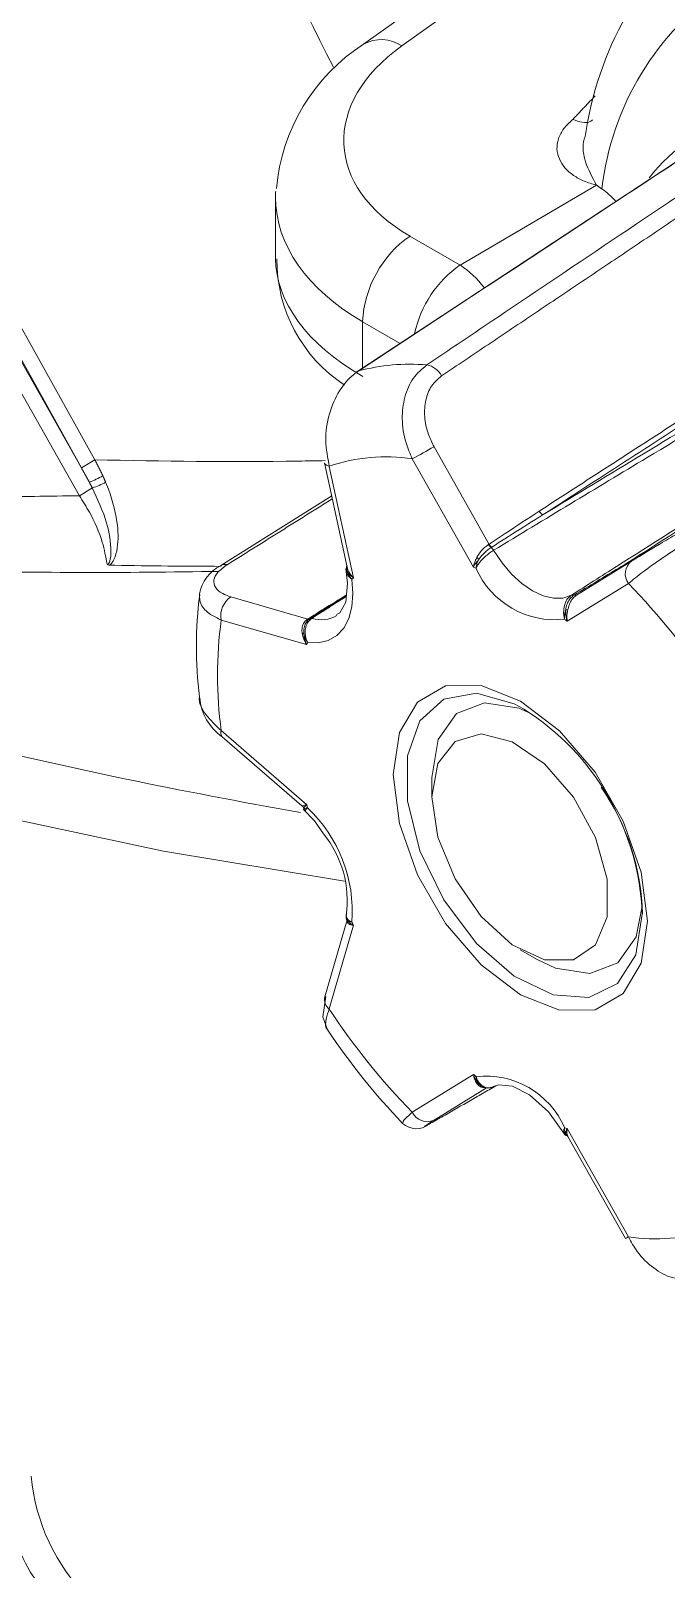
# Model space of a CAD drawing. Extents: x 11 to 120, y 2 to 94.
# Drawn here: x 14.855 to 15.389, y 10.527 to 11.821 of the extents above; entities that cross this region are included whole.
import ezdxf

# ---------------------------------------------------------------- set-up
doc = ezdxf.new("R2010")
doc.units = 0
doc.header["$MEASUREMENT"] = 0
doc.linetypes.add('SLD-Solid', pattern=[0])
doc.layers.add('OBJECT', color=7, linetype='CONTINUOUS')

msp = doc.modelspace()

# ---------------------------------------------------------------- linework, layer by layer
at = {"layer": 'OBJECT', "color": 7, "linetype": 'SLD-Solid', "lineweight": 15}
for p, q in [((15.1671, 11.8081), (15.4082, 11.9807)), ((15.3668, 11.9755), (15.1348, 11.8095)), ((15.0609, 11.6811), (15.0609, 11.6295)), ((15.3307, 11.6911), (15.216, 11.6238)), ((15.216, 11.6238), (15.1739, 11.6481)), ((15.1341, 11.5762), (15.1657, 11.558)), ((15.1341, 11.5762), (15.1341, 11.5372)), ((15.2272, 11.3698), (15.1758, 11.4609)), ((15.1941, 11.4711), (15.2404, 11.389)), ((15.102, 11.4576), (15.1211, 11.3698)), ((15.1061, 11.4546), (15.1265, 11.3608)), ((15.1081, 11.4297), (15.0149, 11.3713)), ((15.3602, 11.3749), (15.3139, 11.3463)), ((15.3602, 11.3749), (15.3604, 11.3751)), ((15.0233, 11.3449), (15.088, 11.3262)), ((15.3575, 11.356), (15.3061, 11.3243)), ((15.087, 11.3047), (15.0153, 11.3254)), ((15.0898, 11.3264), (15.0918, 11.3277)), ((15.0153, 11.2324), (15.087, 11.1703)), ((15.0161, 11.2272), (15.0831, 11.1692)), ((15.1924, 11.193), (15.1924, 11.1767)), ((15.121, 11.0732), (15.1023, 11.0087)), ((15.1209, 11.0733), (15.121, 11.0734)), ((15.1265, 11.0687), (15.1061, 10.9984)), ((15.2666, 11.0481), (15.2808, 11.0399)), ((15.1758, 10.9116), (15.2272, 10.9434)), ((15.2383, 10.9321), (15.1941, 10.9048)), ((15.3061, 10.8978), (15.3575, 10.8067)), ((15.3067, 10.8911), (15.355, 10.8055))]:
    msp.add_line(p, q, dxfattribs=at)
at = {"layer": 'OBJECT', "color": 7, "linetype": 'SLD-Solid', "lineweight": 15, "flags": 128}
for points in [[(14.6779, 13.2339), (14.6483, 13.181), (14.6063, 13.0835), (14.5745, 12.976), (14.5531, 12.8596), (14.5424, 12.7353), (14.5424, 12.6042), (14.5531, 12.4676), (14.5745, 12.3265), (14.6063, 12.1823), (14.6483, 12.0363), (14.7001, 11.8897), (14.7612, 11.744), (14.831, 11.6003), (14.9091, 11.4601)], [(14.6421, 13.1988), (14.6049, 13.1189), (14.571, 13.0189), (14.5466, 12.9103), (14.5318, 12.7941), (14.5269, 12.6713), (14.5318, 12.5427), (14.5466, 12.4095), (14.571, 12.2728), (14.6049, 12.1336), (14.648, 11.9931), (14.6999, 11.8525), (14.7603, 11.7129), (14.8287, 11.5754), (14.9044, 11.4412)], [(14.8977, 11.4533), (14.8193, 11.5944), (14.749, 11.7389), (14.6875, 11.8855), (14.6354, 12.0329), (14.5932, 12.1798), (14.5612, 12.3248), (14.5397, 12.4667), (14.5289, 12.6042), (14.5289, 12.7361), (14.5397, 12.8611), (14.5612, 12.9782), (14.5932, 13.0862), (14.6354, 13.1844), (14.6435, 13.1997)], [(14.8961, 11.4299), (14.8194, 11.5653), (14.7502, 11.7041), (14.689, 11.845), (14.6364, 11.9869), (14.5927, 12.1288), (14.5583, 12.2693), (14.5336, 12.4074), (14.5187, 12.5419), (14.5137, 12.6717), (14.5187, 12.7958), (14.5336, 12.9131), (14.5583, 13.0226), (14.5927, 13.1235), (14.6127, 13.1689)], [(15.4553, 11.7487), (15.3967, 11.7102), (15.1292, 11.534)], [(15.1306, 11.5347), (15.1294, 11.5343), (15.1291, 11.5341)], [(15.2442, 11.384), (15.2513, 11.3735), (15.2593, 11.364), (15.2679, 11.3561), (15.2769, 11.3499), (15.2859, 11.3457), (15.2945, 11.3437), (15.3025, 11.3439), (15.3096, 11.3463)], [(15.1208, 11.3709), (15.1202, 11.3683), (15.1205, 11.3661)], [(15.3563, 11.3733), (15.3568, 11.373), (15.3569, 11.3729)], [(15.125, 11.3597), (15.1259, 11.3476), (15.1251, 11.3364), (15.1225, 11.3266), (15.1182, 11.3185), (15.1124, 11.3123), (15.1052, 11.3082), (15.0969, 11.3063), (15.0877, 11.3067)], [(15.12, 11.3683), (15.1215, 11.3563), (15.1199, 11.3405), (15.115, 11.3314), (15.1121, 11.3299)], [(15.0896, 11.3264), (15.0894, 11.3262), (15.0893, 11.3261)], [(15.3736, 11.0721), (15.3683, 11.037), (15.3532, 11.0113), (15.3295, 10.9976), (15.2997, 10.9973), (15.2667, 11.0103), (15.2336, 11.0355), (15.2038, 11.0702), (15.1801, 11.1112), (15.165, 11.1544), (15.1597, 11.1955), (15.165, 11.2307), (15.1801, 11.2563), (15.2038, 11.27), (15.2336, 11.2703), (15.2667, 11.2573), (15.2997, 11.2322), (15.3295, 11.1974), (15.3532, 11.1564), (15.3683, 11.1133), (15.3736, 11.0721)], [(15.2698, 11.2504), (15.2615, 11.2548), (15.2298, 11.2638), (15.2024, 11.2589), (15.1823, 11.2407), (15.1717, 11.2111), (15.1717, 11.1733), (15.1823, 11.1314), (15.2024, 11.09), (15.2298, 11.0535), (15.2615, 11.0259), (15.2942, 11.0102), (15.3241, 11.0081), (15.3482, 11.0198), (15.3638, 11.044), (15.3692, 11.0782), (15.3692, 11.0782)], [(15.1924, 11.193), (15.1977, 11.2248), (15.2131, 11.2467), (15.2366, 11.2559), (15.2654, 11.2514), (15.2755, 11.2469)], [(15.1924, 11.1767), (15.1974, 11.2047), (15.2118, 11.2232), (15.2336, 11.2297), (15.2598, 11.2231), (15.287, 11.2045), (15.3114, 11.1764), (15.3298, 11.1425), (15.3396, 11.1074), (15.3396, 11.0759), (15.3298, 11.0522), (15.3114, 11.0396), (15.287, 11.0396), (15.2598, 11.0524), (15.2336, 11.0762), (15.2118, 11.1077), (15.1974, 11.1428), (15.1924, 11.1767)], [(14.7986, 11.1669), (14.9666, 11.131), (15.1189, 11.1058)], [(15.0842, 11.1663), (15.0937, 11.1566), (15.1013, 11.1457)], [(15.0846, 11.167), (15.0852, 11.1657), (15.086, 11.1648)], [(15.369, 11.0849), (15.3639, 11.0591), (15.3485, 11.0373), (15.325, 11.0281), (15.2961, 11.0326), (15.2808, 11.0399)], [(15.1031, 11.0088), (15.1006, 10.9918), (15.1045, 10.9807), (15.1048, 10.9805)], [(15.2442, 10.9331), (15.2484, 10.9346), (15.26, 10.9334), (15.2743, 10.9261), (15.2903, 10.9119), (15.3047, 10.892)], [(15.3033, 10.8945), (15.3035, 10.894), (15.3041, 10.8935)], [(15.3041, 10.8935), (15.3056, 10.8921), (15.3059, 10.892)], [(15.3059, 10.8919), (15.3059, 10.8919), (15.3067, 10.8911)]]:
    msp.add_lwpolyline(points, dxfattribs=at)
at = {"layer": 'OBJECT', "color": 7, "linetype": 'SLD-Solid', "lineweight": 15}
for centre, radius, start, end in [((17.5544, 13.0369), 2.7444, 198.588, 207.019), ((15.6099, 11.6906), 0.2917, 129.6694, 171.8465), ((15.5717, 11.6613), 0.2379, 123.8191, 173.6058), ((15.1498, 11.7825), 0.0309, 55.9433, 119.113), ((15.2222, 11.674), 0.1612, 122.8286, 174.9364), ((15.4944, 11.6031), 0.1521, 105.8293, 141.8328), ((15.227, 11.5718), 0.093, 124.7736, 177.2477), ((15.1883, 11.6284), 0.1263, 179.6831, 236.6556), ((15.2703, 11.5464), 0.0946, 124.992, 167.8721), ((15.1674, 11.552), 0.0868, 37.4992, 55.9358), ((15.1742, 11.3707), 0.1698, 85.3227, 104.8963), ((15.1845, 11.5222), 0.0181, 28.0189, 78.7439), ((15.1536, 11.3164), 0.1462, 81.2478, 108.9712), ((14.7765, 12.1943), 0.8351, 298.566, 300.0005), ((15.1517, 11.0411), 0.4841, 120.0743, 121.6372), ((15.1064, 11.4593), 0.00467, 201.6652, 266.4121), ((14.7373, 11.703), 0.3159, 300.187, 302.4836), ((14.8682, 11.5314), 0.0972, 291.8582, 299.3123), ((14.8852, 11.5025), 0.0695, 288.1873, 298.2479), ((15.2885, 11.4203), 0.00683, 209.395, 247.0584), ((15.247, 11.3927), 0.00803, 209.5173, 232.9166), ((15.247, 11.3931), 0.00782, 211.6658, 236.0091), ((15.2374, 11.38), 0.00794, 30.7551, 53.1967), ((15.03, 11.341), 0.0337, 116.2758, 169.5252), ((15.0183, 11.3653), 0.00692, 73.7485, 119.0261), ((15.2234, 11.3692), 0.011, 40.551, 52.7924), ((15.3686, 11.3641), 0.0137, 127.8247, 215.8013), ((15.1186, 11.3679), 0.00291, 329.5061, 6.3145), ((15.1782, 11.2872), 0.0899, 125.1, 126.2536), ((15.1706, 11.1984), 0.1805, 70.9745, 71.6993), ((15.2959, 11.3983), 0.0727, 203.7075, 276.2979), ((15.3372, 11.3029), 0.3428, 172.6587, 187.0495), ((15.0342, 11.329), 0.0193, 124.4113, 190.7486), ((15.3105, 11.3442), 0.00234, 62.0151, 113.8395), ((15.3127, 11.3483), 0.0023, 241.809, 297.1008), ((15.3132, 11.3483), 0.0021, 238.1643, 292.3359), ((14.9428, 10.9513), 0.5795, 33.2805, 44.3087), ((15.2992, 11.3033), 0.0314, 76.4816, 79.6573), ((15.3505, 11.2789), 0.3384, 172.0998, 187.9002), ((15.0883, 11.328), 0.00215, 251.9083, 297.5401), ((15.0886, 11.3286), 0.00243, 254.6423, 292.2332), ((15.0909, 11.3249), 0.00196, 73.2361, 132.2126), ((15.0991, 11.3522), 0.0266, 253.3077, 299.8516), ((15.096, 11.0693), 0.3304, 50.5155, 50.9998), ((15.0823, 11.3176), 0.00381, 284.4582, 306.6076), ((15.2275, 11.2577), 0.1481, 160.6708, 161.4976), ((15.0412, 11.2634), 0.0441, 184.2995, 235.2663), ((15.1559, 11.0699), 0.2134, 2.2328, 57.7618), ((15.0199, 11.2304), 0.005, 156.7214, 220.5345), ((15.1746, 11.0739), 0.1947, 1.2757, 34.7379), ((15.0798, 11.1656), 0.00502, 16.931, 46.0563), ((15.4489, 11.2577), 0.3722, 193.5717, 194.019), ((15.0054, 11.0803), 0.12, 355.7769, 46.6345), ((15.0321, 11.0897), 0.089, 351.7861, 38.9602), ((15.1255, 11.076), 0.00537, 159.4074, 221.5696), ((15.1174, 11.0711), 0.00413, 353.7702, 25.718), ((15.5323, 11.2872), 0.4609, 207.9098, 208.2978), ((15.1123, 11.0065), 0.0103, 167.9204, 232.5872), ((15.5905, 11.3163), 0.5795, 213.2805, 224.3087), ((15.5707, 11.2893), 0.5588, 213.5233, 223.854), ((15.4373, 11.1984), 0.3304, 230.5155, 230.9998), ((15.2374, 10.8693), 0.0727, 23.7075, 96.2979), ((15.2304, 10.933), 0.00271, 59.3493, 96.7896), ((15.2393, 10.9412), 0.0093, 235.1084, 301.523), ((15.1885, 10.9176), 0.014, 205.5433, 293.6141), ((15.1792, 10.9145), 0.0168, 227.0744, 309.0291), ((15.3628, 11.0692), 0.1805, 250.9745, 251.6993), ((15.3028, 10.8893), 0.00437, 31.1091, 62.2343), ((15.3488, 10.8207), 0.0164, 292.0499, 301.6861), ((15.3797, 10.9512), 0.1462, 261.2478, 288.9712), ((15.0194, 10.6201), 0.1645, 185.0552, 225.3547)]:
    msp.add_arc(centre, radius, start, end, dxfattribs=at)
for centre, major_axis, ratio, start_param, end_param in [((15.3083, 11.7352), (0.1899, 0.0107), 0.611383, 2.374049, 3.892485), ((15.3109, 11.6878), (0.2499, 0.0106), 0.603442, 3.082659, 3.116111), ((15.3109, 11.6878), (0.2499, 0.0106), 0.603442, 3.116111, 3.901509), ((15.3302, 11.642), (-0.03, 0.052), 0.579229, 5.102064, 5.380054), ((15.3109, 11.6228), (0.2499, -0.0096), 0.549881, 3.162754, 3.948152), ((16.7002, 12.8137), (3.5048, 0.8364), 0.337357, 4.053846, 4.131752), ((19.1052, 13.319), (5.4469, 1.2998), 0.337357, 3.722623, 3.804527)]:
    msp.add_ellipse(centre, major_axis=major_axis, ratio=ratio, start_param=start_param, end_param=end_param, dxfattribs=at)
for points in [[(15.3108, 11.7463), (15.3296, 11.7662)], [(15.5159, 11.7426), (15.2005, 11.5307)], [(15.3353, 11.6878), (15.3307, 11.6911)], [(15.2826, 11.417), (15.5635, 11.5988)], [(14.9044, 11.4412), (14.8977, 11.4533)], [(14.9091, 11.4601), (14.9158, 11.4466)], [(14.9069, 11.4365), (14.9044, 11.4412)], [(14.9158, 11.4466), (14.9181, 11.4413)], [(15.1086, 11.4273), (15.0203, 11.3719)], [(15.24, 11.3888), (15.2404, 11.389)], [(15.2427, 11.3867), (15.2421, 11.3863)], [(15.1204, 11.3453), (15.0915, 11.3268)], [(15.3116, 11.3462), (15.3121, 11.3465)], [(15.3139, 11.3463), (15.3137, 11.3462)], [(15.0876, 11.326), (15.088, 11.3262)], [(15.0861, 11.1649), (15.0861, 11.1647)], [(15.2005, 10.9075), (15.2462, 10.9338)]]:
    msp.add_open_spline(points, degree=1, dxfattribs=at)
for points, knots in [([(15.457, 11.7495), (15.4509, 11.7455), (15.4169, 11.7231), (15.3081, 11.6516), (15.2054, 11.584), (15.1306, 11.5347)], [0, 0, 0, 0, 0.056184, 0.311886, 1, 1, 1, 1]), ([(15.1881, 11.5399), (15.1948, 11.5444), (15.2287, 11.5673), (15.3348, 11.6386), (15.4342, 11.7054), (15.5064, 11.7539)], [0, 0, 0, 0, 0.063926, 0.319628, 1, 1, 1, 1]), ([(15.3307, 11.6911), (15.3271, 11.6921), (15.3199, 11.6942), (15.3109, 11.6992), (15.3037, 11.7055), (15.2989, 11.7131), (15.2969, 11.7214), (15.2983, 11.7301), (15.3026, 11.7387), (15.3081, 11.7437), (15.3108, 11.7463)], [0, 0, 0, 0, 0.112477, 0.225058, 0.347499, 0.470285, 0.600653, 0.730922, 0.866007, 1, 1, 1, 1]), ([(15.3274, 11.746), (15.3269, 11.7455), (15.3247, 11.7437), (15.3189, 11.7434), (15.3134, 11.7453), (15.3108, 11.7463)], [0, 0, 0, 0, 0.137726, 0.581476, 1, 1, 1, 1]), ([(15.3211, 11.732), (15.3206, 11.7304), (15.3185, 11.7239), (15.3208, 11.7093), (15.3272, 11.6975), (15.3307, 11.6911)], [0, 0, 0, 0, 0.121232, 0.520218, 1, 1, 1, 1]), ([(15.5669, 11.5959), (15.5647, 11.5944), (15.5532, 11.587), (15.5052, 11.5559), (15.4137, 11.4968), (15.3315, 11.4436), (15.2858, 11.414)], [0, 0, 0, 0, 0.024416, 0.122079, 0.512732, 1, 1, 1, 1]), ([(15.1758, 11.4609), (15.1739, 11.4653), (15.1693, 11.4761), (15.1666, 11.4943), (15.1688, 11.5131), (15.1758, 11.5294), (15.184, 11.5364), (15.1881, 11.5399)], [0, 0, 0, 0, 0.156463, 0.377207, 0.586936, 0.792743, 1, 1, 1, 1]), ([(15.2858, 11.414), (15.314, 11.4311), (15.3721, 11.4663), (15.4421, 11.5087), (15.4841, 11.534), (15.4959, 11.5411)], [0, 0, 0, 0, 0.401816, 0.831187, 1, 1, 1, 1]), ([(15.1306, 11.5347), (15.1293, 11.5338), (15.1233, 11.5296), (15.1137, 11.5184), (15.1052, 11.4988), (15.1019, 11.4761), (15.1047, 11.4618), (15.1061, 11.4546)], [0, 0, 0, 0, 0.06206, 0.280895, 0.514816, 0.758819, 1, 1, 1, 1]), ([(15.2005, 11.5307), (15.1974, 11.528), (15.1914, 11.5228), (15.1866, 11.5105), (15.1856, 11.4963), (15.1884, 11.4826), (15.1924, 11.4745), (15.1941, 11.4711)], [0, 0, 0, 0, 0.204174, 0.408136, 0.617898, 0.840881, 1, 1, 1, 1]), ([(15.4992, 11.5379), (15.4873, 11.5307), (15.4454, 11.5055), (15.3603, 11.4542), (15.2872, 11.4101), (15.2442, 11.384)], [0, 0, 0, 0, 0.139147, 0.493066, 1, 1, 1, 1]), ([(15.3096, 11.3463), (15.3222, 11.3543), (15.3642, 11.381), (15.447, 11.4336), (15.5169, 11.4781), (15.5577, 11.5041)], [0, 0, 0, 0, 0.153014, 0.506934, 1, 1, 1, 1]), ([(15.5609, 11.5036), (15.5202, 11.4776), (15.452, 11.4342), (15.3838, 11.3908), (15.3563, 11.3733)], [0, 0, 0, 0, 0.598184, 1, 1, 1, 1]), ([(14.9091, 11.4601), (14.966, 11.459), (15.0302, 11.4578), (15.0951, 11.4593), (15.1026, 11.4594)], [0, 0, 0, 0, 0.885383, 1, 1, 1, 1]), ([(14.9194, 11.3724), (14.9195, 11.3724), (14.9197, 11.3723), (14.9199, 11.3723), (14.9202, 11.3724), (14.9206, 11.3727), (14.9211, 11.3735), (14.9223, 11.3769), (14.923, 11.3879), (14.9197, 11.409), (14.9114, 11.4267), (14.9069, 11.4365)], [0, 0, 0, 0, 0.004493, 0.008322, 0.01216, 0.01711, 0.025975, 0.054931, 0.183033, 0.547241, 1, 1, 1, 1]), ([(14.9181, 11.4413), (14.9184, 11.4406), (14.9228, 11.4297), (14.9283, 11.4107), (14.929, 11.3895), (14.9263, 11.3784), (14.9238, 11.3739), (14.9225, 11.3723), (14.9216, 11.3717), (14.9213, 11.3715)], [0, 0, 0, 0, 0.028983, 0.459948, 0.770711, 0.915817, 0.956931, 0.987075, 1, 1, 1, 1]), ([(14.761, 11.4295), (14.7934, 11.4293), (14.8383, 11.429), (14.8834, 11.4297), (14.8961, 11.4299)], [0, 0, 0, 0, 0.720238, 1, 1, 1, 1]), ([(14.9194, 11.3724), (14.9182, 11.3785), (14.9156, 11.3928), (14.9068, 11.4128), (14.8989, 11.4253), (14.8961, 11.4299)], [0, 0, 0, 0, 0.32198, 0.752014, 1, 1, 1, 1]), ([(15.2404, 11.389), (15.2449, 11.3921), (15.2589, 11.4015), (15.273, 11.4107), (15.2826, 11.417)], [0, 0, 0, 0, 0.323173, 1, 1, 1, 1]), ([(15.2858, 11.414), (15.2837, 11.4127), (15.2729, 11.4059), (15.2585, 11.3968), (15.2463, 11.389), (15.2427, 11.3867)], [0, 0, 0, 0, 0.149392, 0.746961, 1, 1, 1, 1]), ([(15.4257, 11.4027), (15.4242, 11.4019), (15.4178, 11.3981), (15.4044, 11.3898), (15.3862, 11.3777), (15.369, 11.3656), (15.3613, 11.3592), (15.3575, 11.356)], [0, 0, 0, 0, 0.06206, 0.280895, 0.514816, 0.758819, 1, 1, 1, 1]), ([(15.3604, 11.3751), (15.3637, 11.3771), (15.3702, 11.381), (15.3838, 11.3893), (15.3981, 11.3977), (15.4084, 11.4037), (15.4133, 11.4066), (15.4144, 11.4072)], [0, 0, 0, 0, 0.244965, 0.490375, 0.723034, 0.938923, 1, 1, 1, 1]), ([(15.2442, 11.384), (15.2433, 11.3834), (15.2412, 11.3821), (15.2381, 11.3796), (15.2347, 11.3765), (15.2321, 11.3736), (15.2305, 11.3712), (15.2299, 11.37), (15.2296, 11.3695), (15.2295, 11.3693), (15.2295, 11.3692), (15.2294, 11.3691), (15.2294, 11.3691), (15.2294, 11.3691)], [0, 0, 0, 0, 0.161606, 0.358973, 0.496159, 0.744757, 0.880349, 0.942195, 0.971861, 0.986271, 0.991469, 0.992933, 1, 1, 1, 1]), ([(15.23, 11.378), (15.2302, 11.3782), (15.2311, 11.3799), (15.2331, 11.3828), (15.2365, 11.3864), (15.2389, 11.388), (15.24, 11.3888)], [0, 0, 0, 0, 0.062329, 0.390489, 0.697879, 1, 1, 1, 1]), ([(15.2421, 11.3863), (15.241, 11.3856), (15.2387, 11.3841), (15.2352, 11.3808), (15.2329, 11.3781), (15.2319, 11.3766), (15.2317, 11.3764)], [0, 0, 0, 0, 0.303836, 0.61198, 0.938473, 1, 1, 1, 1]), ([(15.3563, 11.3733), (15.3588, 11.3747), (15.3686, 11.3804), (15.3784, 11.3861), (15.3858, 11.3904)], [0, 0, 0, 0, 0.246695, 1, 1, 1, 1]), ([(14.9213, 11.3715), (14.921, 11.3715), (14.9203, 11.3716), (14.9197, 11.372), (14.9195, 11.3723), (14.9194, 11.3724), (14.9194, 11.3724)], [0, 0, 0, 0, 0.433728, 0.868905, 0.945381, 1, 1, 1, 1]), ([(14.9213, 11.3715), (14.9228, 11.3715), (14.954, 11.3708), (14.9854, 11.3707), (15.0153, 11.3705)], [0, 0, 0, 0, 0.046793, 1, 1, 1, 1]), ([(15.0203, 11.3719), (15.0174, 11.3698), (15.0116, 11.3656), (15.0084, 11.3589), (15.0097, 11.3526), (15.0151, 11.3478), (15.0209, 11.3458), (15.0233, 11.3449)], [0, 0, 0, 0, 0.204174, 0.408136, 0.617898, 0.840881, 1, 1, 1, 1]), ([(15.1211, 11.3665), (15.1211, 11.3667), (15.1206, 11.3681), (15.1203, 11.3697), (15.1208, 11.3708), (15.1208, 11.371)], [0, 0, 0, 0, 0.140413, 0.889383, 1, 1, 1, 1]), ([(15.2272, 11.3698), (15.2272, 11.3698), (15.2275, 11.3716), (15.2283, 11.3743), (15.2296, 11.3771), (15.23, 11.378)], [0, 0, 0, 0, 0.018319, 0.693907, 1, 1, 1, 1]), ([(15.2317, 11.3764), (15.2312, 11.3756), (15.2293, 11.3734), (15.2279, 11.3712), (15.2272, 11.3698), (15.2272, 11.3698)], [0, 0, 0, 0, 0.30583, 0.981652, 1, 1, 1, 1]), ([(15.2294, 11.3691), (15.2294, 11.3691), (15.2294, 11.3691), (15.2294, 11.3692), (15.2294, 11.3694), (15.2295, 11.3697), (15.2296, 11.3703), (15.2299, 11.3718), (15.2305, 11.3739), (15.2314, 11.3756), (15.2317, 11.3764)], [0, 0, 0, 0, 0.018932, 0.022858, 0.037927, 0.07758, 0.158734, 0.325928, 0.684828, 1, 1, 1, 1]), ([(15.3121, 11.3465), (15.3247, 11.3541), (15.3394, 11.3631), (15.3541, 11.372), (15.3563, 11.3733)], [0, 0, 0, 0, 0.849802, 1, 1, 1, 1]), ([(15.125, 11.3597), (15.125, 11.3597), (15.1249, 11.3598), (15.1248, 11.3598), (15.1247, 11.3599), (15.1245, 11.3601), (15.1239, 11.3606), (15.1228, 11.3616), (15.1212, 11.3634), (15.1208, 11.3651), (15.1205, 11.3661)], [0, 0, 0, 0, 0.015457, 0.01866, 0.03003, 0.061547, 0.126435, 0.261709, 0.558287, 1, 1, 1, 1]), ([(15.1265, 11.3608), (15.1264, 11.3608), (15.1248, 11.362), (15.1227, 11.3638), (15.1215, 11.3658), (15.1211, 11.3665)], [0, 0, 0, 0, 0.018348, 0.69417, 1, 1, 1, 1]), ([(15.1211, 11.3665), (15.1214, 11.3657), (15.1219, 11.3642), (15.123, 11.3622), (15.124, 11.3609), (15.1245, 11.3603), (15.1247, 11.36), (15.1248, 11.3599), (15.1249, 11.3598), (15.125, 11.3598), (15.125, 11.3597)], [0, 0, 0, 0, 0.315172, 0.674072, 0.841266, 0.92242, 0.962073, 0.977142, 0.981068, 1, 1, 1, 1]), ([(15.1212, 11.3698), (15.1212, 11.3695), (15.1212, 11.369), (15.1214, 11.3685), (15.1215, 11.3683)], [0, 0, 0, 0, 0.52896, 1, 1, 1, 1]), ([(15.1215, 11.3683), (15.1219, 11.3675), (15.1229, 11.3649), (15.1249, 11.3624), (15.1264, 11.3608), (15.1265, 11.3608)], [0, 0, 0, 0, 0.306093, 0.981681, 1, 1, 1, 1]), ([(15.0153, 11.3254), (15.0121, 11.3269), (15.0045, 11.3305), (14.9973, 11.3379), (14.9971, 11.3441), (14.997, 11.347)], [0, 0, 0, 0, 0.272669, 0.657363, 1, 1, 1, 1]), ([(15.088, 11.3262), (15.0924, 11.329), (15.1032, 11.3358), (15.1141, 11.3425), (15.1205, 11.3465)], [0, 0, 0, 0, 0.413079, 1, 1, 1, 1]), ([(15.1204, 11.3459), (15.1138, 11.3417), (15.1037, 11.3354), (15.0936, 11.3289), (15.0901, 11.3267)], [0, 0, 0, 0, 0.649415, 1, 1, 1, 1]), ([(15.3039, 11.326), (15.3039, 11.3261), (15.3039, 11.3261), (15.3039, 11.3262), (15.3038, 11.3264), (15.3037, 11.3268), (15.3035, 11.3275), (15.3032, 11.3292), (15.3029, 11.3327), (15.3034, 11.3369), (15.3049, 11.3411), (15.3068, 11.3442), (15.3087, 11.3456), (15.3096, 11.3463)], [0, 0, 0, 0, 0.007067, 0.008531, 0.013729, 0.028139, 0.057805, 0.119651, 0.255243, 0.503841, 0.641027, 0.838394, 1, 1, 1, 1]), ([(15.3048, 11.3342), (15.3049, 11.3345), (15.3052, 11.3364), (15.3062, 11.3398), (15.3085, 11.3438), (15.3106, 11.3454), (15.3116, 11.3462)], [0, 0, 0, 0, 0.061214, 0.387729, 0.695884, 1, 1, 1, 1]), ([(15.3137, 11.3462), (15.3127, 11.3454), (15.3106, 11.3437), (15.3082, 11.3395), (15.307, 11.3361), (15.3066, 11.3341), (15.3065, 11.3338)], [0, 0, 0, 0, 0.3024, 0.609801, 0.937989, 1, 1, 1, 1]), ([(15.3048, 11.3342), (15.3046, 11.3333), (15.3041, 11.3314), (15.3038, 11.3291), (15.3038, 11.3275), (15.3039, 11.3267), (15.3039, 11.3264), (15.3039, 11.3262), (15.3039, 11.3261), (15.3039, 11.3261), (15.3039, 11.326)], [0, 0, 0, 0, 0.315172, 0.674072, 0.841266, 0.92242, 0.962073, 0.977142, 0.981068, 1, 1, 1, 1]), ([(15.3061, 11.3243), (15.3061, 11.3243), (15.3054, 11.3265), (15.3047, 11.3298), (15.3048, 11.3332), (15.3048, 11.3342)], [0, 0, 0, 0, 0.018348, 0.69417, 1, 1, 1, 1]), ([(15.3065, 11.3338), (15.3063, 11.3328), (15.3057, 11.3296), (15.3058, 11.3264), (15.3061, 11.3243), (15.3061, 11.3243)], [0, 0, 0, 0, 0.306093, 0.981681, 1, 1, 1, 1]), ([(15.0833, 11.3139), (15.0833, 11.3142), (15.083, 11.316), (15.0831, 11.3194), (15.0846, 11.3235), (15.0866, 11.3252), (15.0876, 11.326)], [0, 0, 0, 0, 0.062329, 0.390489, 0.697879, 1, 1, 1, 1]), ([(15.0896, 11.3264), (15.0886, 11.3256), (15.0866, 11.3239), (15.0849, 11.32), (15.0845, 11.3167), (15.0846, 11.3148), (15.0846, 11.3145)], [0, 0, 0, 0, 0.303836, 0.61198, 0.938473, 1, 1, 1, 1]), ([(15.0915, 11.3268), (15.0906, 11.3261), (15.0888, 11.3247), (15.087, 11.3216), (15.0858, 11.3174), (15.0857, 11.3133), (15.0865, 11.3099), (15.0871, 11.3082), (15.0874, 11.3074), (15.0876, 11.3071), (15.0876, 11.3069), (15.0877, 11.3068), (15.0877, 11.3068), (15.0877, 11.3067)], [0, 0, 0, 0, 0.161606, 0.358973, 0.496159, 0.744757, 0.880349, 0.942195, 0.971861, 0.986271, 0.991469, 0.992933, 1, 1, 1, 1]), ([(15.087, 11.3047), (15.087, 11.3047), (15.0857, 11.3067), (15.0842, 11.3098), (15.0835, 11.3129), (15.0833, 11.3139)], [0, 0, 0, 0, 0.018319, 0.693907, 1, 1, 1, 1]), ([(15.0877, 11.3067), (15.0877, 11.3067), (15.0877, 11.3068), (15.0876, 11.3069), (15.0875, 11.307), (15.0873, 11.3074), (15.0868, 11.3081), (15.086, 11.3096), (15.0851, 11.3118), (15.0848, 11.3137), (15.0846, 11.3145)], [0, 0, 0, 0, 0.018932, 0.022858, 0.037927, 0.07758, 0.158734, 0.325928, 0.684828, 1, 1, 1, 1]), ([(15.0846, 11.3145), (15.0847, 11.3135), (15.085, 11.3102), (15.086, 11.3069), (15.087, 11.3047), (15.087, 11.3047)], [0, 0, 0, 0, 0.30583, 0.981652, 1, 1, 1, 1]), ([(14.9969, 11.2609), (14.9969, 11.2608), (14.9961, 11.2558), (15.0016, 11.2452), (15.0107, 11.2367), (15.0153, 11.2324)], [0, 0, 0, 0, 0.003969, 0.50488, 1, 1, 1, 1]), ([(15.0832, 11.1693), (15.0832, 11.1692), (15.0831, 11.1692), (15.0832, 11.1692), (15.0833, 11.1692)], [0, 0, 0, 0, 0.564269, 1, 1, 1, 1]), ([(15.0833, 11.1692), (15.0835, 11.1692), (15.0842, 11.1693), (15.0857, 11.1698), (15.087, 11.1703), (15.087, 11.1703)], [0, 0, 0, 0, 0.306093, 0.981681, 1, 1, 1, 1]), ([(15.087, 11.1703), (15.087, 11.1703), (15.086, 11.1693), (15.085, 11.168), (15.0847, 11.1673), (15.0846, 11.167)], [0, 0, 0, 0, 0.018348, 0.69417, 1, 1, 1, 1]), ([(15.0846, 11.167), (15.0848, 11.167), (15.0851, 11.1669), (15.086, 11.1671), (15.0868, 11.1673), (15.0873, 11.1674), (15.0875, 11.1674), (15.0876, 11.1675), (15.0877, 11.1675), (15.0877, 11.1675), (15.0877, 11.1675)], [0, 0, 0, 0, 0.315172, 0.674072, 0.841266, 0.92242, 0.962073, 0.977142, 0.981068, 1, 1, 1, 1]), ([(15.0846, 11.167), (15.0846, 11.167), (15.0845, 11.167), (15.0846, 11.167), (15.0847, 11.167)], [0, 0, 0, 0, 0.558239, 1, 1, 1, 1]), ([(15.0877, 11.1675), (15.0877, 11.1675), (15.0877, 11.1675), (15.0876, 11.1674), (15.0876, 11.1673), (15.0874, 11.1672), (15.0871, 11.1669), (15.0865, 11.1663), (15.0857, 11.1653), (15.086, 11.165), (15.0861, 11.1649)], [0, 0, 0, 0, 0.015817, 0.019094, 0.030729, 0.06298, 0.129378, 0.267801, 0.571282, 1, 1, 1, 1]), ([(15.1205, 11.0783), (15.1204, 11.0777), (15.1201, 11.0761), (15.1211, 11.074), (15.1228, 11.0726), (15.1239, 11.072), (15.1245, 11.0717), (15.1247, 11.0716), (15.1248, 11.0715), (15.1249, 11.0715), (15.125, 11.0715), (15.125, 11.0715)], [0, 0, 0, 0, 0.21401, 0.601821, 0.813345, 0.909825, 0.956104, 0.978582, 0.986692, 0.988976, 1, 1, 1, 1]), ([(15.1215, 11.0706), (15.1215, 11.0707), (15.1209, 11.0713), (15.1205, 11.0722), (15.121, 11.073), (15.1211, 11.0731)], [0, 0, 0, 0, 0.141638, 0.887365, 1, 1, 1, 1]), ([(15.1211, 11.0729), (15.1215, 11.0724), (15.1227, 11.0708), (15.1248, 11.0695), (15.1264, 11.0687), (15.1265, 11.0687)], [0, 0, 0, 0, 0.30583, 0.981652, 1, 1, 1, 1]), ([(15.125, 11.0715), (15.125, 11.0715), (15.1249, 11.0715), (15.1248, 11.0715), (15.1247, 11.0715), (15.1245, 11.0715), (15.124, 11.0716), (15.123, 11.0718), (15.1219, 11.0722), (15.1214, 11.0727), (15.1211, 11.0729)], [0, 0, 0, 0, 0.018932, 0.022858, 0.037927, 0.07758, 0.158734, 0.325928, 0.684828, 1, 1, 1, 1]), ([(15.1265, 11.0687), (15.1264, 11.0687), (15.1249, 11.0689), (15.1229, 11.0695), (15.1219, 11.0704), (15.1215, 11.0706)], [0, 0, 0, 0, 0.018319, 0.693907, 1, 1, 1, 1]), ([(15.1061, 10.9984), (15.1051, 10.9956), (15.1028, 10.9888), (15.1025, 10.9826), (15.1047, 10.9811), (15.105, 10.9808)], [0, 0, 0, 0, 0.379731, 0.915472, 1, 1, 1, 1]), ([(15.2272, 10.9434), (15.2272, 10.9433), (15.2279, 10.9412), (15.2293, 10.9382), (15.2312, 10.936), (15.2317, 10.9353)], [0, 0, 0, 0, 0.018348, 0.69417, 1, 1, 1, 1]), ([(15.23, 10.9357), (15.2296, 10.9363), (15.2283, 10.9384), (15.2275, 10.9412), (15.2272, 10.9433), (15.2272, 10.9434)], [0, 0, 0, 0, 0.306093, 0.981681, 1, 1, 1, 1]), ([(15.2294, 10.9416), (15.2294, 10.9415), (15.2294, 10.9415), (15.2295, 10.9414), (15.2295, 10.9412), (15.2296, 10.9409), (15.2299, 10.9401), (15.2305, 10.9386), (15.2321, 10.9359), (15.2347, 10.9335), (15.2381, 10.9321), (15.2412, 10.9319), (15.2433, 10.9328), (15.2442, 10.9331)], [0, 0, 0, 0, 0.007067, 0.008531, 0.013729, 0.028139, 0.057805, 0.119651, 0.255243, 0.503841, 0.641027, 0.838394, 1, 1, 1, 1]), ([(15.2317, 10.9353), (15.2314, 10.9358), (15.2305, 10.937), (15.2299, 10.9388), (15.2296, 10.9402), (15.2295, 10.9409), (15.2294, 10.9412), (15.2294, 10.9414), (15.2294, 10.9415), (15.2294, 10.9415), (15.2294, 10.9416)], [0, 0, 0, 0, 0.315172, 0.674072, 0.841266, 0.92242, 0.962073, 0.977142, 0.981068, 1, 1, 1, 1]), ([(15.2368, 10.9323), (15.2367, 10.9323), (15.2355, 10.932), (15.2331, 10.9328), (15.2311, 10.9343), (15.2302, 10.9355), (15.23, 10.9357)], [0, 0, 0, 0, 0.021029, 0.452418, 0.912977, 1, 1, 1, 1]), ([(15.2317, 10.9353), (15.2319, 10.9351), (15.2326, 10.9344), (15.2334, 10.934), (15.234, 10.9336)], [0, 0, 0, 0, 0.251828, 1, 1, 1, 1]), ([(15.1681, 10.9026), (15.168, 10.9031), (15.1676, 10.9041), (15.1729, 10.9089), (15.1758, 10.9116)], [0, 0, 0, 0, 0.447011, 1, 1, 1, 1]), ([(15.1941, 10.9048), (15.1916, 10.9033), (15.1868, 10.9002), (15.1852, 10.899), (15.1883, 10.9007), (15.1898, 10.9015)], [0, 0, 0, 0, 0.343719, 0.688061, 1, 1, 1, 1]), ([(15.1898, 10.9015), (15.1898, 10.9015), (15.191, 10.9021), (15.1953, 10.9045), (15.1995, 10.907), (15.2005, 10.9075)], [0, 0, 0, 0, 0.036002, 0.787419, 1, 1, 1, 1]), ([(15.3035, 10.8944), (15.3033, 10.8947), (15.3029, 10.8953), (15.3032, 10.8967), (15.3035, 10.8976), (15.3037, 10.8981), (15.3038, 10.8983), (15.3039, 10.8984), (15.3039, 10.8985), (15.3039, 10.8985), (15.3039, 10.8986)], [0, 0, 0, 0, 0.400679, 0.719055, 0.864272, 0.933929, 0.967763, 0.979969, 0.983407, 1, 1, 1, 1]), ([(15.3039, 10.8986), (15.3039, 10.8985), (15.3039, 10.8985), (15.3039, 10.8984), (15.3039, 10.8983), (15.3039, 10.898), (15.3038, 10.8973), (15.3038, 10.8961), (15.3041, 10.8945), (15.3046, 10.8936), (15.3048, 10.8931)], [0, 0, 0, 0, 0.018932, 0.022858, 0.037927, 0.07758, 0.158734, 0.325928, 0.684828, 1, 1, 1, 1]), ([(15.3048, 10.8931), (15.3048, 10.8935), (15.3047, 10.8947), (15.3054, 10.8964), (15.3061, 10.8978), (15.3061, 10.8978)], [0, 0, 0, 0, 0.30583, 0.981652, 1, 1, 1, 1]), ([(15.306, 10.8921), (15.3056, 10.8922), (15.3051, 10.8925), (15.3049, 10.893), (15.3048, 10.8931)], [0, 0, 0, 0, 0.783972, 1, 1, 1, 1]), ([(15.3061, 10.8978), (15.3061, 10.8978), (15.3058, 10.8961), (15.3057, 10.8937), (15.3063, 10.892), (15.3065, 10.8915)], [0, 0, 0, 0, 0.018319, 0.693907, 1, 1, 1, 1]), ([(15.3065, 10.8915), (15.3066, 10.8914), (15.3066, 10.8912), (15.3067, 10.8911), (15.3067, 10.8911)], [0, 0, 0, 0, 0.992873, 1, 1, 1, 1]), ([(15.3575, 10.8067), (15.3598, 10.8025), (15.3655, 10.7924), (15.3782, 10.7801), (15.3924, 10.772), (15.4014, 10.7713), (15.4049, 10.771)], [0, 0, 0, 0, 0.216981, 0.523107, 0.813957, 1, 1, 1, 1]), ([(14.8773, 10.4958), (14.8702, 10.5041), (14.8559, 10.5207), (14.8406, 10.5523), (14.8372, 10.5729), (14.8355, 10.5836)], [0, 0, 0, 0, 0.326673, 0.652869, 1, 1, 1, 1])]:
    msp.add_open_spline(points, degree=3, knots=knots, dxfattribs=at)

doc.saveas('drawing.dxf')
